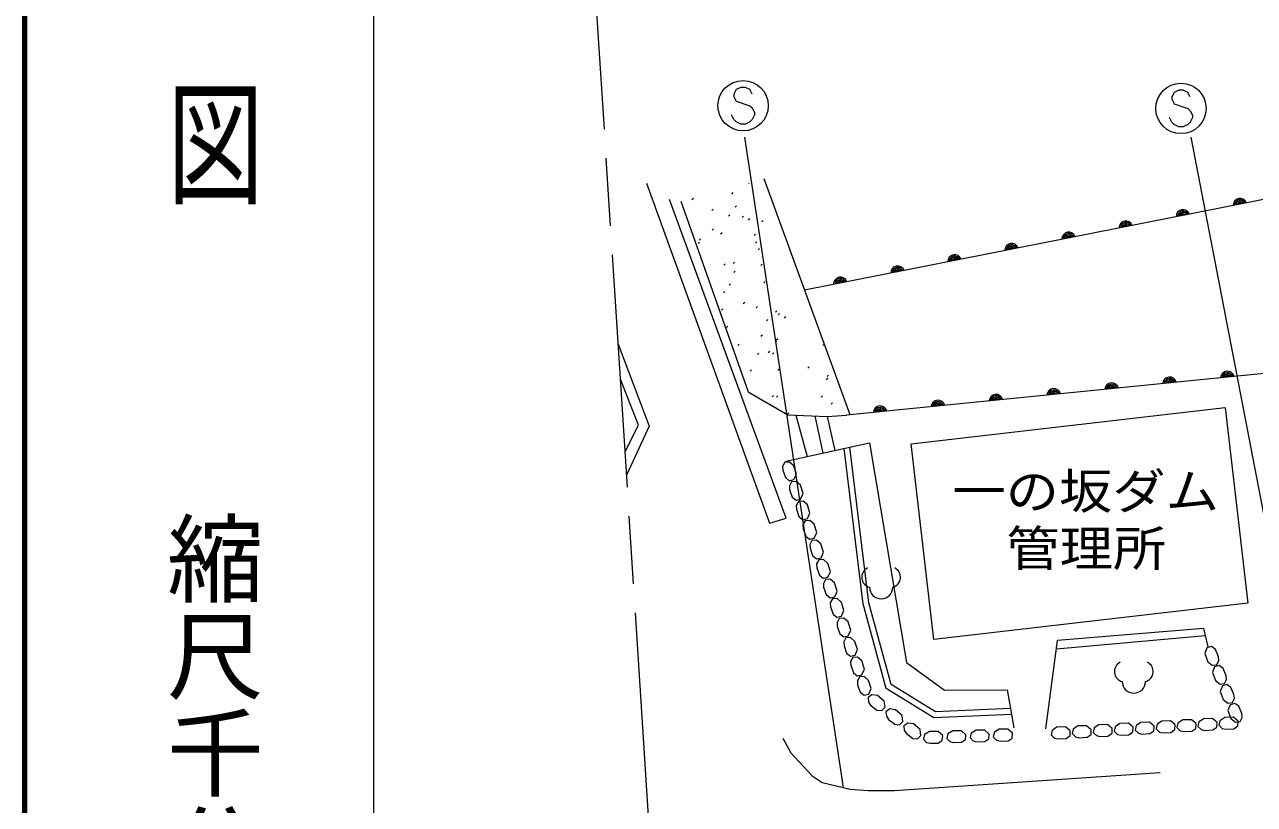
# Model space of a CAD drawing. Units: millimetres, scale not verified. Extents: x 40000 to 680000, y 20000 to 380000.
# Drawn here: x 40000 to 103432, y 275826 to 316044 of the extents above; entities that cross this region are included whole.
import ezdxf
from ezdxf.enums import TextEntityAlignment as Align

# ---------------------------------------------------------------- set-up
doc = ezdxf.new("R2010")
doc.units = ezdxf.units.MM
doc.header["$LTSCALE"] = 1000
doc.linetypes.add('CHAIN', pattern=[18.5, 12, -1.5, 3.5, -1.5])
for name, color, linetype, lineweight in [('M-BGD', 7, 'Continuous', 13), ('M-BMK', 2, 'CHAIN', 13), ('M-STR-STRC', 7, 'Continuous', 13), ('M-STR-STRD', 7, 'Continuous', 13), ('M-TTL', 2, 'Continuous', 140), ('M-TTL-BAND', 7, 'Continuous', 13)]:
    doc.layers.add(name, color=color, linetype=linetype, lineweight=lineweight)
doc.styles.add('@ＭＳ ゴシック', font='')
doc.styles.add('ＭＳ ゴシック', font='')
doc.styles.get('@ＭＳ ゴシック').set_extended_font_data('@MS Gothic')
doc.styles.get('ＭＳ ゴシック').set_extended_font_data('MS Gothic')

msp = doc.modelspace()

# ---------------------------------------------------------------- linework, layer by layer
at = {"layer": 'M-BGD'}
for p, q in [((77348, 307849), (77379, 307880)), ((82576, 295921), (78146, 308087)), ((74424, 307015), (74495, 307086)), ((76475, 307306), (76546, 307376)), ((104518, 307139), (80234, 302355)), ((75443, 306452), (75514, 306523)), ((76650, 306630), (76721, 306701)), ((76310, 306166), (76380, 306237)), ((77013, 306096), (77084, 306167)), ((77332, 305965), (77403, 306036)), ((78021, 305874), (78092, 305944)), ((75457, 305434), (75528, 305505)), ((75902, 305245), (75973, 305316)), ((77636, 305158), (77707, 305229)), ((74745, 304760), (74815, 304831)), ((74797, 304931), (74868, 305002)), ((77696, 304771), (77767, 304842)), ((77831, 304422), (77902, 304493)), ((76067, 303634), (76138, 303704)), ((76553, 303722), (76623, 303793)), ((76575, 303251), (76646, 303321)), ((77975, 303621), (78046, 303692)), ((76334, 302599), (76405, 302669)), ((78123, 302726), (78193, 302797)), ((76045, 302205), (76116, 302276)), ((75938, 301322), (76009, 301392)), ((77071, 301655), (77141, 301726)), ((77740, 301434), (77810, 301505)), ((78262, 300767), (78333, 300838)), ((78734, 301208), (78805, 301278)), ((78864, 301070), (78935, 301141)), ((79189, 300910), (79260, 300981)), ((76209, 300419), (76279, 300490)), ((77983, 299979), (78053, 300049)), ((76787, 299489), (76857, 299560)), ((78712, 299648), (78782, 299718)), ((78773, 299784), (78844, 299855)), ((81164, 299487), (81235, 299558)), ((77799, 299034), (77870, 299104)), ((78373, 299123), (78444, 299194)), ((78578, 299039), (78649, 299109)), ((77430, 298169), (77500, 298240)), ((78852, 298196), (78922, 298267)), ((80403, 298318), (80474, 298388)), ((81351, 297733), (81422, 297804)), ((81395, 297898), (81466, 297969)), ((78552, 296846), (78623, 296917)), ((78787, 296820), (78858, 296890)), ((81087, 296827), (81158, 296898)), ((81609, 296467), (81679, 296538)), ((79356, 295944), (79426, 296015)), ((79787, 295907), (80367, 293765)), ((80764, 295866), (81175, 293942)), ((81391, 295840), (81791, 294077)), ((79208, 293469), (79097, 293259)), ((79097, 293259), (79108, 293064)), ((79108, 293064), (79241, 292680)), ((79448, 293482), (79208, 293469)), ((79672, 293289), (79448, 293482)), ((79806, 292863), (79672, 293289)), ((79241, 292680), (79440, 292521)), ((79440, 292521), (79678, 292575)), ((79559, 292462), (79447, 292252)), ((79799, 292476), (79559, 292462)), ((79678, 292575), (79806, 292863)), ((80023, 292283), (79799, 292476)), ((79447, 292252), (79459, 292058)), ((79459, 292058), (79592, 291674)), ((80157, 291857), (80023, 292283)), ((80029, 291569), (80157, 291857)), ((79592, 291674), (79791, 291515)), ((79791, 291515), (80029, 291569)), ((79910, 291456), (79798, 291246)), ((79798, 291246), (79810, 291051)), ((80150, 291470), (79910, 291456)), ((80374, 291277), (80150, 291470)), ((80508, 290851), (80374, 291277)), ((79810, 291051), (79943, 290668)), ((79943, 290668), (80142, 290508)), ((80142, 290508), (80380, 290563)), ((80380, 290563), (80508, 290851)), ((80261, 290450), (80149, 290240)), ((80149, 290240), (80161, 290045)), ((80161, 290045), (80294, 289662)), ((80501, 290464), (80261, 290450)), ((80725, 290271), (80501, 290464)), ((80859, 289844), (80725, 290271)), ((80294, 289662), (80493, 289502)), ((80493, 289502), (80731, 289557)), ((80612, 289444), (80500, 289234)), ((80852, 289458), (80612, 289444)), ((80731, 289557), (80859, 289844)), ((81076, 289265), (80852, 289458)), ((81210, 288838), (81076, 289265)), ((80500, 289234), (80512, 289039)), ((80512, 289039), (80645, 288656)), ((80645, 288656), (80844, 288496)), ((81082, 288550), (81210, 288838)), ((80844, 288496), (81082, 288550)), ((80963, 288438), (80851, 288228)), ((80851, 288228), (80863, 288033)), ((80863, 288033), (80996, 287650)), ((81203, 288451), (80963, 288438)), ((81427, 288258), (81203, 288451)), ((81561, 287832), (81427, 288258)), ((80996, 287650), (81195, 287490)), ((81195, 287490), (81433, 287544)), ((81314, 287431), (81202, 287221)), ((81554, 287445), (81314, 287431)), ((81433, 287544), (81561, 287832)), ((81778, 287252), (81554, 287445)), ((81202, 287221), (81214, 287027)), ((81214, 287027), (81347, 286643)), ((81912, 286826), (81778, 287252)), ((81784, 286538), (81912, 286826)), ((81347, 286643), (81546, 286484)), ((81546, 286484), (81784, 286538)), ((81665, 286425), (81553, 286215)), ((81553, 286215), (81565, 286021)), ((81905, 286439), (81665, 286425)), ((82129, 286246), (81905, 286439)), ((82263, 285820), (82129, 286246)), ((81565, 286021), (81698, 285637)), ((81698, 285637), (81897, 285478)), ((81897, 285478), (82135, 285532)), ((82135, 285532), (82263, 285820)), ((82016, 285419), (81904, 285209)), ((81904, 285209), (81916, 285014)), ((81916, 285014), (82049, 284631)), ((82256, 285433), (82016, 285419)), ((82480, 285240), (82256, 285433)), ((82614, 284813), (82480, 285240)), ((82486, 284526), (82614, 284813)), ((100813, 284890), (93278, 284274)), ((100813, 284890), (101039, 283954)), ((82049, 284631), (82248, 284471)), ((82248, 284471), (82486, 284526)), ((82367, 284413), (82255, 284203)), ((82255, 284203), (82267, 284008)), ((82607, 284427), (82367, 284413)), ((82831, 284234), (82607, 284427)), ((82965, 283807), (82831, 284234)), ((92670, 279719), (93278, 284274)), ((93220, 283843), (100900, 284529)), ((82267, 284008), (82400, 283625)), ((82400, 283625), (82599, 283465)), ((82837, 283520), (82965, 283807)), ((100982, 283899), (100870, 283605)), ((100870, 283605), (101026, 283186)), ((101217, 283966), (100982, 283899)), ((101424, 283817), (101217, 283966)), ((101578, 283441), (101424, 283817)), ((82599, 283465), (82837, 283520)), ((82718, 283407), (82606, 283197)), ((82606, 283197), (82618, 283002)), ((82618, 283002), (82751, 282619)), ((82958, 283421), (82718, 283407)), ((83182, 283227), (82958, 283421)), ((83316, 282801), (83182, 283227)), ((101026, 283186), (101260, 283005)), ((101260, 283005), (101498, 283032)), ((101382, 282922), (101269, 282628)), ((101617, 282989), (101382, 282922)), ((101498, 283032), (101599, 283247)), ((101599, 283247), (101578, 283441)), ((101824, 282840), (101617, 282989)), ((82751, 282619), (82950, 282459)), ((82950, 282459), (83188, 282513)), ((83069, 282400), (82957, 282190)), ((83309, 282414), (83069, 282400)), ((83188, 282513), (83316, 282801)), ((83533, 282221), (83309, 282414)), ((101269, 282628), (101426, 282209)), ((101977, 282464), (101824, 282840)), ((101999, 282270), (101977, 282464)), ((82957, 282190), (82969, 281996)), ((82969, 281996), (83102, 281612)), ((83667, 281795), (83533, 282221)), ((83539, 281507), (83667, 281795)), ((101426, 282209), (101660, 282028)), ((101660, 282028), (101898, 282055)), ((101782, 281945), (101669, 281651)), ((101669, 281651), (101826, 281232)), ((102017, 282012), (101782, 281945)), ((101898, 282055), (101999, 282270)), ((102224, 281863), (102017, 282012)), ((102377, 281487), (102224, 281863)), ((83102, 281612), (83301, 281453)), ((83301, 281453), (83539, 281507)), ((83698, 281476), (83504, 281336)), ((83504, 281336), (83523, 281098)), ((83523, 281098), (83637, 280940)), ((83991, 281434), (83698, 281476)), ((84334, 281147), (83991, 281434)), ((84381, 280836), (84334, 281147)), ((101826, 281232), (102060, 281051)), ((102060, 281051), (102298, 281078)), ((102416, 281035), (102182, 280968)), ((102298, 281078), (102399, 281293)), ((102399, 281293), (102377, 281487)), ((102623, 280886), (102416, 281035)), ((83637, 280940), (83956, 280689)), ((83956, 280689), (84210, 280662)), ((84210, 280662), (84381, 280836)), ((84624, 280748), (84430, 280608)), ((84430, 280608), (84449, 280370)), ((84917, 280706), (84624, 280748)), ((85260, 280419), (84917, 280706)), ((85307, 280108), (85260, 280419)), ((102182, 280968), (102069, 280674)), ((102069, 280674), (102225, 280255)), ((102777, 280510), (102623, 280886)), ((102798, 280316), (102777, 280510)), ((84449, 280370), (84563, 280212)), ((84563, 280212), (84882, 279961)), ((84882, 279961), (85135, 279934)), ((85135, 279934), (85307, 280108)), ((85549, 280020), (85355, 279880)), ((85355, 279880), (85374, 279642)), ((85842, 279978), (85549, 280020)), ((86185, 279691), (85842, 279978)), ((93249, 279808), (93002, 279645)), ((93696, 279820), (93249, 279808)), ((93938, 279618), (93696, 279820)), ((94331, 279870), (94084, 279708)), ((94778, 279882), (94331, 279870)), ((95019, 279680), (94778, 279882)), ((95165, 279770), (95113, 279536)), ((95412, 279933), (95165, 279770)), ((95859, 279945), (95412, 279933)), ((96101, 279743), (95859, 279945)), ((96088, 279499), (96101, 279743)), ((96247, 279832), (96194, 279598)), ((96494, 279995), (96247, 279832)), ((96941, 280007), (96494, 279995)), ((97182, 279805), (96941, 280007)), ((97169, 279561), (97182, 279805)), ((97328, 279895), (97276, 279661)), ((97576, 280057), (97328, 279895)), ((98022, 280070), (97576, 280057)), ((98264, 279867), (98022, 280070)), ((98251, 279624), (98264, 279867)), ((98410, 279957), (98358, 279723)), ((98657, 280120), (98410, 279957)), ((99104, 280132), (98657, 280120)), ((99345, 279930), (99104, 280132)), ((99332, 279686), (99345, 279930)), ((99491, 280020), (99439, 279786)), ((99439, 279786), (99610, 279620)), ((99739, 280182), (99491, 280020)), ((100186, 280194), (99739, 280182)), ((100427, 279992), (100186, 280194)), ((100206, 279601), (100414, 279748)), ((100414, 279748), (100427, 279992)), ((100573, 280082), (100521, 279848)), ((100521, 279848), (100692, 279683)), ((100820, 280245), (100573, 280082)), ((101267, 280257), (100820, 280245)), ((101509, 280055), (101267, 280257)), ((101288, 279663), (101496, 279811)), ((101496, 279811), (101509, 280055)), ((101655, 280144), (101602, 279910)), ((101602, 279910), (101774, 279745)), ((101902, 280307), (101655, 280144)), ((101774, 279745), (101964, 279703)), ((102349, 280319), (101902, 280307)), ((102225, 280255), (102460, 280074)), ((102590, 280117), (102349, 280319)), ((102369, 279726), (102577, 279873)), ((102460, 280074), (102698, 280101)), ((102577, 279873), (102590, 280117)), ((102698, 280101), (102798, 280316)), ((85374, 279642), (85488, 279484)), ((85488, 279484), (85807, 279233)), ((85807, 279233), (86061, 279206)), ((86061, 279206), (86232, 279380)), ((86232, 279380), (86185, 279691)), ((86420, 279426), (86361, 279194)), ((86361, 279194), (86528, 279024)), ((86671, 279583), (86420, 279426)), ((87118, 279583), (86671, 279583)), ((87354, 279375), (87118, 279583)), ((87123, 278990), (87335, 279132)), ((87335, 279132), (87354, 279375)), ((87621, 279465), (87563, 279233)), ((87563, 279233), (87730, 279063)), ((87872, 279622), (87621, 279465)), ((88319, 279622), (87872, 279622)), ((88555, 279414), (88319, 279622)), ((88325, 279029), (88536, 279171)), ((88536, 279171), (88555, 279414)), ((88822, 279504), (88764, 279272)), ((88764, 279272), (88931, 279102)), ((89073, 279661), (88822, 279504)), ((89520, 279661), (89073, 279661)), ((89757, 279453), (89520, 279661)), ((89526, 279068), (89737, 279210)), ((89737, 279210), (89757, 279453)), ((90023, 279543), (89965, 279311)), ((89965, 279311), (90132, 279141)), ((90274, 279700), (90023, 279543)), ((90132, 279141), (90321, 279094)), ((90721, 279700), (90274, 279700)), ((90321, 279094), (90727, 279107)), ((90958, 279492), (90721, 279700)), ((90727, 279107), (90939, 279249)), ((90939, 279249), (90958, 279492)), ((93002, 279645), (92950, 279411)), ((92950, 279411), (93121, 279246)), ((93121, 279246), (93311, 279203)), ((93311, 279203), (93716, 279227)), ((93716, 279227), (93925, 279374)), ((93925, 279374), (93938, 279618)), ((94084, 279708), (94031, 279474)), ((94031, 279474), (94202, 279308)), ((94202, 279308), (94393, 279266)), ((94393, 279266), (94798, 279289)), ((94798, 279289), (95006, 279436)), ((95006, 279436), (95019, 279680)), ((95113, 279536), (95284, 279371)), ((95284, 279371), (95474, 279328)), ((95474, 279328), (95880, 279351)), ((95880, 279351), (96088, 279499)), ((96194, 279598), (96366, 279433)), ((96366, 279433), (96556, 279391)), ((96556, 279391), (96961, 279414)), ((96961, 279414), (97169, 279561)), ((97276, 279661), (97447, 279496)), ((97447, 279496), (97637, 279453)), ((97637, 279453), (98043, 279476)), ((98043, 279476), (98251, 279624)), ((98358, 279723), (98529, 279558)), ((98529, 279558), (98719, 279515)), ((98719, 279515), (99124, 279539)), ((99124, 279539), (99332, 279686)), ((99610, 279620), (99801, 279578)), ((99801, 279578), (100206, 279601)), ((100692, 279683), (100882, 279640)), ((100882, 279640), (101288, 279663)), ((101964, 279703), (102369, 279726)), ((86528, 279024), (86718, 278977)), ((86718, 278977), (87123, 278990)), ((87730, 279063), (87919, 279016)), ((87919, 279016), (88325, 279029)), ((88931, 279102), (89120, 279055)), ((89120, 279055), (89526, 279068))]:
    msp.add_line(p, q, dxfattribs=at)
for points in [[(72078, 307862), (78428, 290336), (79274, 290590), (73263, 307016)], [(73856, 306931), (77327, 297110), (79359, 295924), (81391, 295840), (82397, 295904)], [(70619, 299560), (72210, 295334), (71052, 292813)], [(128573, 294110), (116280, 295124), (115781, 296496), (112723, 298930), (82397, 295904)], [(70973, 294034), (71664, 295381), (70734, 297760)], [(79269, 293525), (83575, 294468), (85494, 283143), (87444, 281723), (90688, 281739), (91016, 279781)], [(90901, 280467), (86904, 280287), (84439, 281810), (83255, 286166), (82266, 294181)], [(90851, 280766), (86983, 280592), (84698, 282004), (83552, 286224), (82561, 294246)]]:
    msp.add_lwpolyline(points, dxfattribs=at)
msp.add_lwpolyline([(85728, 294429), (101920, 296301), (103088, 286197), (86896, 284325)], close=True, dxfattribs=at)
for centre, radius, start, end in [((102688, 306723), 354, 19.94243, 182.34761), ((99745, 306143), 354, 19.94243, 182.34761), ((99745, 306143), 283, 22.16647, 180.12357), ((102688, 306723), 283, 22.16647, 180.12357), ((102688, 306723), 212, 25.91279, 176.37724), ((102688, 306723), 142, 33.62452, 168.66551), ((102688, 306723), 100, 43.94219, 158.34785), ((102688, 306723), 100, 43.94219, 158.34785), ((96802, 305563), 354, 19.94243, 182.34761), ((96802, 305563), 283, 22.16647, 180.12357), ((96802, 305563), 212, 25.91279, 176.37724), ((99745, 306143), 212, 25.91279, 176.37724), ((99745, 306143), 142, 33.62452, 168.66551), ((99745, 306143), 100, 43.94219, 158.34785), ((99745, 306143), 100, 43.94219, 158.34785), ((93858, 304984), 354, 19.94243, 182.34761), ((93858, 304984), 283, 22.16647, 180.12357), ((93858, 304984), 212, 25.91279, 176.37724), ((93858, 304984), 142, 33.62452, 168.66551), ((96802, 305563), 142, 33.62452, 168.66551), ((96802, 305563), 100, 43.94219, 158.34785), ((96802, 305563), 100, 43.94219, 158.34785), ((90915, 304404), 354, 19.94243, 182.34761), ((90915, 304404), 283, 22.16647, 180.12357), ((90915, 304404), 212, 25.91279, 176.37724), ((90915, 304404), 142, 33.62452, 168.66551), ((90915, 304404), 100, 43.94219, 158.34785), ((90915, 304404), 100, 43.94219, 158.34785), ((93858, 304984), 100, 43.94219, 158.34785), ((93858, 304984), 100, 43.94219, 158.34785), ((87971, 303824), 354, 19.94243, 182.34761), ((87971, 303824), 283, 22.16647, 180.12357), ((87971, 303824), 212, 25.91279, 176.37724), ((87971, 303824), 142, 33.62452, 168.66551), ((87971, 303824), 100, 43.94219, 158.34785), ((87971, 303824), 100, 43.94219, 158.34785), ((85028, 303244), 354, 19.94243, 182.34761), ((85028, 303244), 283, 22.16647, 180.12357), ((85028, 303244), 212, 25.91279, 176.37724), ((85028, 303244), 142, 33.62452, 168.66551), ((85028, 303244), 100, 43.94219, 158.34785), ((85028, 303244), 100, 43.94219, 158.34785), ((82084, 302664), 354, 19.94243, 182.34761), ((82084, 302664), 283, 22.16647, 180.12357), ((82084, 302664), 212, 25.91279, 176.37724), ((82084, 302664), 142, 33.62452, 168.66551), ((82084, 302664), 100, 43.94219, 158.34785), ((82084, 302664), 100, 43.94219, 158.34785), ((102043, 297810), 354, 14.49633, 176.90151), ((96073, 297214), 354, 14.49633, 176.90151), ((99058, 297512), 354, 14.49633, 176.90151), ((99058, 297512), 283, 16.72037, 174.67747), ((99058, 297512), 212, 20.4667, 170.93114), ((99058, 297512), 142, 28.17843, 163.21941), ((99058, 297512), 100, 38.49609, 152.90175), ((99058, 297512), 100, 38.49609, 152.90175), ((102043, 297810), 283, 16.72037, 174.67747), ((102043, 297810), 212, 20.4667, 170.93114), ((102043, 297810), 142, 28.17843, 163.21941), ((102043, 297810), 100, 38.49609, 152.90175), ((102043, 297810), 100, 38.49609, 152.90175), ((90103, 296618), 354, 14.49633, 176.90151), ((90103, 296618), 283, 16.72037, 174.67747), ((93088, 296916), 354, 14.49633, 176.90151), ((93088, 296916), 283, 16.72037, 174.67747), ((93088, 296916), 212, 20.4667, 170.93114), ((93088, 296916), 142, 28.17843, 163.21941), ((93088, 296916), 100, 38.49609, 152.90175), ((93088, 296916), 100, 38.49609, 152.90175), ((96073, 297214), 283, 16.72037, 174.67747), ((96073, 297214), 212, 20.4667, 170.93114), ((96073, 297214), 142, 28.17843, 163.21941), ((96073, 297214), 100, 38.49609, 152.90175), ((96073, 297214), 100, 38.49609, 152.90175), ((84132, 296022), 354, 14.49633, 176.90151), ((84132, 296022), 283, 16.72037, 174.67747), ((84132, 296022), 212, 20.4667, 170.93114), ((87117, 296320), 354, 14.49633, 176.90151), ((87117, 296320), 283, 16.72037, 174.67747), ((87117, 296320), 212, 20.4667, 170.93114), ((87117, 296320), 142, 28.17843, 163.21941), ((87117, 296320), 100, 38.49609, 152.90175), ((87117, 296320), 100, 38.49609, 152.90175), ((90103, 296618), 212, 20.4667, 170.93114), ((90103, 296618), 142, 28.17843, 163.21941), ((90103, 296618), 100, 38.49609, 152.90175), ((90103, 296618), 100, 38.49609, 152.90175), ((84132, 296022), 142, 28.17843, 163.21941), ((84132, 296022), 100, 38.49609, 152.90175), ((84132, 296022), 100, 38.49609, 152.90175), ((83715, 287543), 536, 116.08703, 255.33416), ((84644, 287543), 536, 284.66584, 63.91297), ((84180, 287025), 600, 180, 0), ((96748, 282678), 536, 116.08703, 255.33416), ((97677, 282678), 536, 284.66584, 63.91297), ((97212, 282160), 600, 180, 0)]:
    msp.add_arc(centre, radius, start, end, dxfattribs=at)
at = {"layer": 'M-BMK'}
msp.add_line((72276, 273727), (69247, 320942), dxfattribs=at)
at = {"layer": 'M-STR-STRC'}
for p, q in [((76941, 312806), (76705, 312688)), ((77178, 312806), (76941, 312806)), ((77414, 312688), (77178, 312806)), ((76705, 312688), (76587, 312452)), ((76587, 312452), (76587, 312334)), ((76587, 312334), (76705, 312097)), ((76705, 312097), (77414, 311861)), ((77532, 312452), (77414, 312688)), ((99290, 312546), (99172, 312310)), ((99172, 312310), (99172, 312191)), ((99172, 312191), (99290, 311955)), ((99527, 312664), (99290, 312546)), ((99763, 312664), (99527, 312664)), ((99999, 312546), (99763, 312664)), ((100118, 312310), (99999, 312546)), ((77414, 311861), (77532, 311743)), ((77532, 311743), (77651, 311506)), ((77651, 311506), (77651, 311388)), ((99290, 311955), (99999, 311719)), ((99999, 311719), (100118, 311601)), ((100118, 311601), (100236, 311364)), ((76587, 311152), (76469, 311388)), ((76705, 311034), (76587, 311152)), ((76941, 310915), (76705, 311034)), ((77178, 310915), (76941, 310915)), ((77414, 311034), (77178, 310915)), ((77532, 311152), (77414, 311034)), ((77651, 311388), (77532, 311152)), ((99172, 311010), (99054, 311246)), ((99290, 310891), (99172, 311010)), ((99527, 310773), (99290, 310891)), ((99999, 310891), (99763, 310773)), ((100118, 311010), (99999, 310891)), ((100236, 311246), (100118, 311010)), ((100236, 311364), (100236, 311246)), ((82234, 276701), (77148, 310236)), ((99763, 310773), (99527, 310773)), ((100160, 310236), (106327, 278174))]:
    msp.add_line(p, q, dxfattribs=at)
for centre in [(77060, 311861), (99645, 311719)]:
    msp.add_circle(centre, 1300, dxfattribs=at)
at = {"layer": 'M-STR-STRD'}
msp.add_lwpolyline([(79105, 279245), (79528, 278483), (80629, 277298), (81137, 276959), (82576, 276620), (83508, 276536), (84862, 276536), (98578, 277467)], dxfattribs=at)
at = {"layer": 'M-TTL'}
msp.add_line((40000, 380000), (40000, 20000), dxfattribs=at)
at = {"layer": 'M-TTL-BAND'}
msp.add_line((58000, 370000), (58000, 20000), dxfattribs=at)

# ---------------------------------------------------------------- texts
at = {"layer": 'M-BGD', "style": 'ＭＳ ゴシック', "width": 1.1}
for s, p in [('一の坂ダム', (94727, 290510)), ('管理所', (94762, 287562))]:
    msp.add_text(s, height=1833, dxfattribs=at).set_placement(p, align=Align.BOTTOM_CENTER)
at = {"layer": 'M-TTL-BAND', "style": '@ＭＳ ゴシック', "width": 1.4}
msp.add_text('平  面  図', height=3666, rotation=270, dxfattribs=at).set_placement((49777, 306475), align=Align.MIDDLE_RIGHT)
at = {"layer": 'M-TTL-BAND', "style": '@ＭＳ ゴシック'}
msp.add_text('縮尺千分の一', height=3666, rotation=270, dxfattribs=at).set_placement((49777, 261030), align=Align.MIDDLE_RIGHT)

doc.saveas('drawing.dxf')
